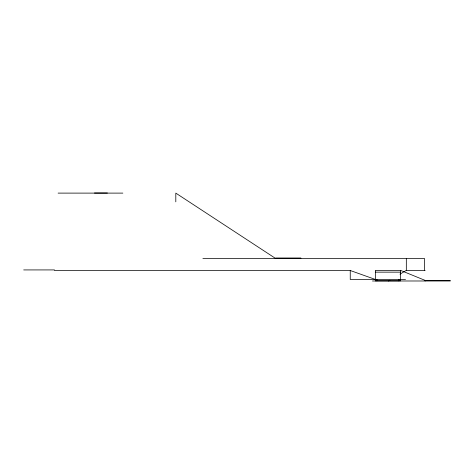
<?xml version="1.0" encoding="UTF-8"?>
<svg xmlns="http://www.w3.org/2000/svg" width="474" height="474" viewBox="0 0 474 474"><rect width="100%" height="100%" fill="white"/><g stroke="black" fill="none" stroke-linecap="round" stroke-linejoin="round"><path stroke-width="0.71" d="M400.554 279.459L398.675 280.833L398.675 279.459M388.561 280.987L389.829 280.229M399.979 274.162L406.325 270.37L425.166 270.37M94.445 193.013L107.408 193.013M58.106 193.108L122.849 193.108M202.884 258.526L424.556 258.526L424.556 270.37M23.7 269.925L54.469 269.925L54.469 270.506L350.245 270.506L375.396 279.459L376.925 280.833L376.925 279.459M400.554 270.37L375.396 270.37L375.396 280.833L400.554 280.833L400.554 270.37L425.166 280.401L450.3 280.401L450.3 280.987L372.446 280.987M375.396 272.147L400.554 272.147M405.513 279.482L350.245 279.459L350.245 270.506M425.166 280.401L425.166 280.987M406.325 258.526L406.325 270.37M375.633 279.459L375.633 280.833M300.842 258.526L300.842 257.998L275.702 257.998L275.702 258.526L175.807 193.108L175.807 201.841"/></g></svg>
